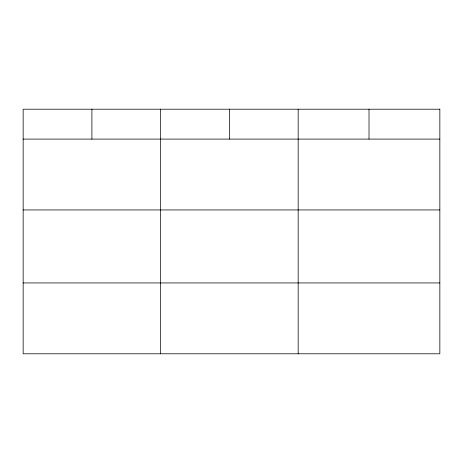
<?xml version="1.0" encoding="UTF-8"?>
<svg xmlns="http://www.w3.org/2000/svg" width="463" height="463" viewBox="0 0 463 463"><rect width="100%" height="100%" fill="white"/><g stroke="black" fill="none" stroke-linecap="round" stroke-linejoin="round"><path stroke-width="0.69" d="M23.15 139.091L439.85 139.091M23.15 209.942L439.85 209.942M23.15 282.945L439.85 282.945M369.011 109.204L369.011 139.091M298.172 109.204L298.172 353.796M229.416 109.204L229.416 139.091M160.661 109.204L160.661 353.796M91.906 109.204L91.906 139.091M439.85 109.204L23.15 109.204L23.15 353.796L439.85 353.796L439.85 109.204"/></g></svg>
